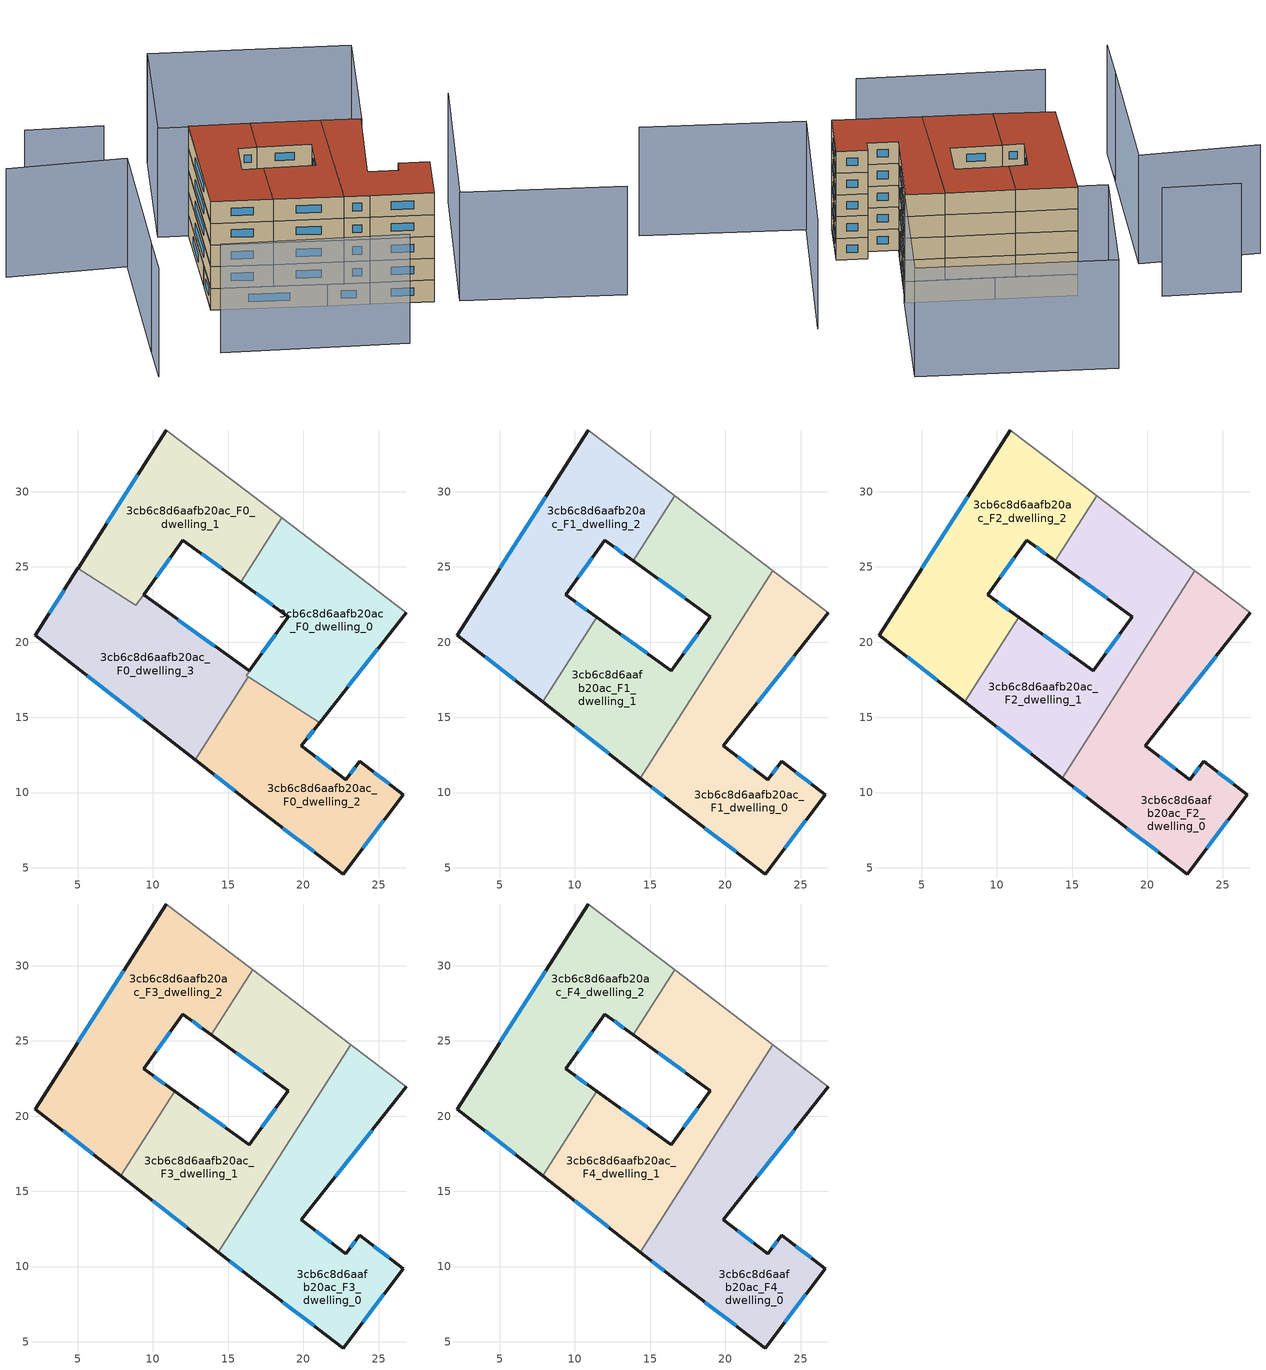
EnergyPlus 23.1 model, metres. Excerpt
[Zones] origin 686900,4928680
3cb6c8d6aafb20ac_F0_dwelling_0
 floor ground (EU_floor_Construction): 26.83,21.94 21.08,14.65 16.19,17.77 18.98,21.7 15.83,23.99 18.55,28.25 z0
 wall outside (EU_wall_Construction): 21.08,14.65 26.83,21.94 / 15.83,23.99 18.98,21.7 z0:3
 wall adiabatic (EU_wall_Construction): 26.83,21.94 18.55,28.25 z0:3
 wall to 3cb6c8d6aafb20ac_F0_dwelling_1 (EU_wall_Construction): 18.55,28.25 15.83,23.99 z0:3
 wall to 3cb6c8d6aafb20ac_F0_dwelling_2 (EU_wall_Construction): 16.33,17.68 21.08,14.65 z0:3
 wall to 3cb6c8d6aafb20ac_F0_dwelling_3 (EU_wall_Construction): 18.98,21.7 16.19,17.77 16.33,17.68 z0:3
 window (EU_Window_Construction): 22.95,17.02 24.96,19.57 / 16.85,23.25 17.96,22.45 z0.98:2.02
3cb6c8d6aafb20ac_F0_dwelling_1
 floor ground (EU_floor_Construction): 18.55,28.25 15.83,23.99 12,26.77 8.87,22.45 5.02,24.9 10.89,34.1 z0
 wall outside (EU_wall_Construction): 10.89,34.1 5.02,24.91 / 9.38,23.15 12,26.77 15.83,23.99 z0:3
 wall to 3cb6c8d6aafb20ac_F0_dwelling_3 (EU_wall_Construction): 5.02,24.9 8.87,22.45 9.38,23.15 z0:3
 wall adiabatic (EU_wall_Construction): 18.55,28.25 10.89,34.1 z0:3
 window (EU_Window_Construction): 13.24,25.86 14.58,24.89 / 8.98,31.11 6.93,27.89 / 10.23,24.33 11.14,25.59 z0.98:2.02
3cb6c8d6aafb20ac_F0_dwelling_2
 floor ground (EU_floor_Construction): 23.74,12.08 26.65,9.87 22.64,4.59 16.71,9.12 12.81,12.17 16.33,17.68 21.08,14.65 19.86,13.11 22.82,10.86 z0
 wall outside (EU_wall_Construction): 12.81,12.17 16.71,9.12 22.64,4.59 26.65,9.87 23.74,12.08 22.82,10.86 19.86,13.11 21.08,14.65 z0:3
 wall to 3cb6c8d6aafb20ac_F0_dwelling_3 (EU_wall_Construction): 16.33,17.68 12.81,12.17 z0:3
 window (EU_Window_Construction): 23.94,6.31 25.34,8.15 / 18.64,7.64 20.71,6.06 / 14.08,11.17 15.44,10.11 / 20.25,13.61 20.68,14.15 / 21.85,11.59 20.82,12.38 / 23.44,11.68 23.12,11.25 / 25.7,10.59 24.68,11.36 z0.98:2.02
3cb6c8d6aafb20ac_F0_dwelling_3
 floor ground (EU_floor_Construction): 18.99,21.7 16.19,17.77 16.33,17.68 12.81,12.17 2.19,20.47 5.02,24.9 8.87,22.45 9.38,23.15 16.41,18.09 z0
 wall outside (EU_wall_Construction): 16.41,18.09 9.38,23.15 / 16.41,18.09 18.99,21.7 / 5.02,24.9 2.19,20.47 12.81,12.17 z0:3
 window (EU_Window_Construction): 14.12,19.73 11.66,21.5 / 17.25,19.26 18.15,20.52 / 5.64,17.77 9.35,14.87 / 4.1,23.46 3.11,21.91 z0.98:2.02
3cb6c8d6aafb20ac_F1_dwelling_0
 floor to 3cb6c8d6aafb20ac_F0_dwelling_0 (EU_floor_Construction): 26.83,21.94 21.08,14.65 17.96,16.64 23.14,24.75 z3
 floor to 3cb6c8d6aafb20ac_F0_dwelling_2 (EU_floor_Construction): 23.74,12.08 26.65,9.87 22.64,4.59 16.71,9.12 14.34,10.97 17.96,16.64 21.08,14.65 19.86,13.11 22.82,10.86 z3
 wall outside (EU_wall_Construction): 14.34,10.96 16.71,9.12 22.64,4.59 26.65,9.87 23.74,12.08 22.82,10.86 19.86,13.11 26.83,21.94 z3:6
 wall to 3cb6c8d6aafb20ac_F1_dwelling_1 (EU_wall_Construction): 23.14,24.75 14.34,10.96 z3:6
 wall adiabatic (EU_wall_Construction): 26.83,21.94 23.14,24.75 z3:6
 window (EU_Window_Construction): 25.7,10.59 24.68,11.36 / 23.94,6.31 25.34,8.15 / 18.64,7.64 20.71,6.06 / 15.11,10.36 15.94,9.72 / 22.12,15.98 24.56,19.07 / 21.85,11.59 20.82,12.38 / 23.44,11.68 23.12,11.25 z3.98:5.02
3cb6c8d6aafb20ac_F1_dwelling_1
 floor to 3cb6c8d6aafb20ac_F0_dwelling_3 (EU_floor_Construction): 18.99,21.7 16.19,17.77 16.33,17.68 12.81,12.17 7.88,16.02 11.46,21.64 16.41,18.09 z3
 floor to 3cb6c8d6aafb20ac_F0_dwelling_0 (EU_floor_Construction): 23.14,24.75 17.96,16.64 16.19,17.77 18.99,21.7 15.83,23.99 18.55,28.25 z3
 floor to 3cb6c8d6aafb20ac_F0_dwelling_1 (EU_floor_Construction): 18.55,28.25 15.83,23.99 13.87,25.41 16.62,29.72 z3
 floor to 3cb6c8d6aafb20ac_F0_dwelling_2 (EU_floor_Construction): 17.96,16.64 14.34,10.97 12.81,12.17 16.33,17.68 z3
 wall outside (EU_wall_Construction): 13.87,25.41 18.99,21.7 16.41,18.09 11.46,21.64 / 7.88,16.02 14.34,10.96 z3:6
 wall to 3cb6c8d6aafb20ac_F1_dwelling_2 (EU_wall_Construction): 16.62,29.72 13.87,25.41 / 11.46,21.64 7.88,16.02 z3:6
 wall adiabatic (EU_wall_Construction): 23.14,24.75 16.62,29.72 z3:6
 window (EU_Window_Construction): 18.15,20.52 17.25,19.26 / 15.53,24.2 17.32,22.91 / 9.98,14.38 12.24,12.61 / 14.8,19.24 13.07,20.49 z3.98:5.02
3cb6c8d6aafb20ac_F1_dwelling_2
 floor to 3cb6c8d6aafb20ac_F0_dwelling_1 (EU_floor_Construction): 16.62,29.72 13.87,25.41 12,26.77 8.87,22.45 5.02,24.91 10.89,34.1 z3
 floor to 3cb6c8d6aafb20ac_F0_dwelling_3 (EU_floor_Construction): 9.38,23.15 11.46,21.64 7.88,16.02 2.19,20.47 5.02,24.9 8.87,22.45 z3
 wall outside (EU_wall_Construction): 11.46,21.64 9.38,23.15 12,26.77 13.87,25.41 / 10.89,34.1 2.19,20.47 7.88,16.02 z3:6
 wall adiabatic (EU_wall_Construction): 16.62,29.72 10.89,34.1 z3:6
 window (EU_Window_Construction): 12.61,26.33 13.26,25.85 / 10.23,24.33 11.14,25.59 / 10.79,22.13 10.06,22.66 / 4.04,19.02 6.03,17.47 / 8.06,29.67 5.02,24.9 z3.98:5.02
3cb6c8d6aafb20ac_F2_dwelling_0
 floor to 3cb6c8d6aafb20ac_F1_dwelling_0 (EU_floor_Construction): 26.83,21.94 19.86,13.11 22.82,10.86 23.74,12.08 26.65,9.87 22.64,4.59 16.71,9.12 14.34,10.96 23.14,24.75 z6
 wall outside (EU_wall_Construction): 14.34,10.96 16.71,9.12 22.64,4.59 26.65,9.87 23.74,12.08 22.82,10.86 19.86,13.11 26.83,21.94 z6:9
 wall to 3cb6c8d6aafb20ac_F2_dwelling_1 (EU_wall_Construction): 23.14,24.75 14.34,10.96 z6:9
 wall adiabatic (EU_wall_Construction): 26.83,21.94 23.14,24.75 z6:9
 window (EU_Window_Construction): 25.7,10.59 24.68,11.36 / 23.94,6.31 25.34,8.15 / 18.64,7.64 20.71,6.06 / 15.11,10.36 15.94,9.72 / 22.12,15.98 24.56,19.07 / 21.85,11.59 20.82,12.38 / 23.44,11.68 23.12,11.25 z6.98:8.02
3cb6c8d6aafb20ac_F2_dwelling_1
 floor to 3cb6c8d6aafb20ac_F1_dwelling_1 (EU_floor_Construction): 23.14,24.75 14.34,10.96 7.88,16.02 11.46,21.64 16.41,18.09 18.99,21.7 13.87,25.41 16.62,29.72 z6
 wall outside (EU_wall_Construction): 13.87,25.41 18.99,21.7 16.41,18.09 11.46,21.64 / 7.88,16.02 14.34,10.96 z6:9
 wall to 3cb6c8d6aafb20ac_F2_dwelling_2 (EU_wall_Construction): 16.62,29.72 13.87,25.41 / 11.46,21.64 7.88,16.02 z6:9
 wall adiabatic (EU_wall_Construction): 23.14,24.75 16.62,29.72 z6:9
 window (EU_Window_Construction): 18.15,20.52 17.25,19.26 / 15.53,24.2 17.32,22.91 / 9.98,14.38 12.24,12.61 / 14.8,19.24 13.07,20.49 z6.98:8.02
3cb6c8d6aafb20ac_F2_dwelling_2
 floor to 3cb6c8d6aafb20ac_F1_dwelling_2 (EU_floor_Construction): 16.62,29.72 13.87,25.41 12,26.77 9.38,23.15 11.46,21.64 7.88,16.02 2.19,20.47 10.89,34.1 z6
 wall outside (EU_wall_Construction): 11.46,21.64 9.38,23.15 12,26.77 13.87,25.41 / 10.89,34.1 2.19,20.47 7.88,16.02 z6:9
 wall adiabatic (EU_wall_Construction): 16.62,29.72 10.89,34.1 z6:9
 window (EU_Window_Construction): 12.61,26.33 13.26,25.85 / 10.23,24.33 11.14,25.59 / 10.79,22.13 10.06,22.66 / 4.04,19.02 6.03,17.47 / 8.06,29.67 5.02,24.9 z6.98:8.02
3cb6c8d6aafb20ac_F3_dwelling_0
 floor to 3cb6c8d6aafb20ac_F2_dwelling_0 (EU_floor_Construction): 26.83,21.94 19.86,13.11 22.82,10.86 23.74,12.08 26.65,9.87 22.64,4.59 16.71,9.12 14.34,10.96 23.14,24.75 z9
 wall outside (EU_wall_Construction): 14.34,10.96 16.71,9.12 22.64,4.59 26.65,9.87 23.74,12.08 22.82,10.86 19.86,13.11 26.83,21.94 z9:12
 wall to 3cb6c8d6aafb20ac_F3_dwelling_1 (EU_wall_Construction): 23.14,24.75 14.34,10.96 z9:12
 wall adiabatic (EU_wall_Construction): 26.83,21.94 23.14,24.75 z9:12
 window (EU_Window_Construction): 25.7,10.59 24.68,11.36 / 23.94,6.31 25.34,8.15 / 18.64,7.64 20.71,6.06 / 15.11,10.36 15.94,9.72 / 22.12,15.98 24.56,19.07 / 21.85,11.59 20.82,12.38 / 23.44,11.68 23.12,11.25 z9.98:11.02
3cb6c8d6aafb20ac_F3_dwelling_1
 floor to 3cb6c8d6aafb20ac_F2_dwelling_1 (EU_floor_Construction): 23.14,24.75 14.34,10.96 7.88,16.02 11.46,21.64 16.41,18.09 18.99,21.7 13.87,25.41 16.62,29.72 z9
 wall outside (EU_wall_Construction): 13.87,25.41 18.99,21.7 16.41,18.09 11.46,21.64 / 7.88,16.02 14.34,10.96 z9:12
 wall to 3cb6c8d6aafb20ac_F3_dwelling_2 (EU_wall_Construction): 16.62,29.72 13.87,25.41 / 11.46,21.64 7.88,16.02 z9:12
 wall adiabatic (EU_wall_Construction): 23.14,24.75 16.62,29.72 z9:12
 window (EU_Window_Construction): 18.15,20.52 17.25,19.26 / 15.53,24.2 17.32,22.91 / 9.98,14.38 12.24,12.61 / 14.8,19.24 13.07,20.49 z9.98:11.02
3cb6c8d6aafb20ac_F3_dwelling_2
 floor to 3cb6c8d6aafb20ac_F2_dwelling_2 (EU_floor_Construction): 16.62,29.72 13.87,25.41 12,26.77 9.38,23.15 11.46,21.64 7.88,16.02 2.19,20.47 10.89,34.1 z9
 wall outside (EU_wall_Construction): 11.46,21.64 9.38,23.15 12,26.77 13.87,25.41 / 10.89,34.1 2.19,20.47 7.88,16.02 z9:12
 wall adiabatic (EU_wall_Construction): 16.62,29.72 10.89,34.1 z9:12
 window (EU_Window_Construction): 12.61,26.33 13.26,25.85 / 10.23,24.33 11.14,25.59 / 10.79,22.13 10.06,22.66 / 4.04,19.02 6.03,17.47 / 8.06,29.67 5.02,24.9 z9.98:11.02
3cb6c8d6aafb20ac_F4_dwelling_0
 floor to 3cb6c8d6aafb20ac_F3_dwelling_0 (EU_floor_Construction): 26.83,21.94 19.86,13.11 22.82,10.86 23.74,12.08 26.65,9.87 22.64,4.59 16.71,9.12 14.34,10.96 23.14,24.75 z12
 wall outside (EU_wall_Construction): 14.34,10.96 16.71,9.12 22.64,4.59 26.65,9.87 23.74,12.08 22.82,10.86 19.86,13.11 26.83,21.94 z12:15
 wall to 3cb6c8d6aafb20ac_F4_dwelling_1 (EU_wall_Construction): 23.14,24.75 14.34,10.96 z12:15
 wall adiabatic (EU_wall_Construction): 26.83,21.94 23.14,24.75 z12:15
 window (EU_Window_Construction): 25.7,10.59 24.68,11.36 / 23.94,6.31 25.34,8.15 / 18.64,7.64 20.71,6.06 / 15.11,10.36 15.94,9.72 / 22.12,15.98 24.56,19.07 / 21.85,11.59 20.82,12.38 / 23.44,11.68 23.12,11.25 z12.98:14.02
 roof outside (EU_roof_Construction): 22.64,4.59 26.65,9.87 23.74,12.08 22.82,10.86 19.86,13.11 26.83,21.94 23.14,24.75 14.34,10.96 16.71,9.12 z15
3cb6c8d6aafb20ac_F4_dwelling_1
 floor to 3cb6c8d6aafb20ac_F3_dwelling_1 (EU_floor_Construction): 23.14,24.75 14.34,10.96 7.88,16.02 11.46,21.64 16.41,18.09 18.99,21.7 13.87,25.41 16.62,29.72 z12
 wall outside (EU_wall_Construction): 13.87,25.41 18.99,21.7 16.41,18.09 11.46,21.64 / 7.88,16.02 14.34,10.96 z12:15
 wall to 3cb6c8d6aafb20ac_F4_dwelling_2 (EU_wall_Construction): 16.62,29.72 13.87,25.41 / 11.46,21.64 7.88,16.02 z12:15
 wall adiabatic (EU_wall_Construction): 23.14,24.75 16.62,29.72 z12:15
 window (EU_Window_Construction): 18.15,20.52 17.25,19.26 / 15.53,24.2 17.32,22.91 / 9.98,14.38 12.24,12.61 / 14.8,19.24 13.07,20.49 z12.98:14.02
 roof outside (EU_roof_Construction): 14.34,10.96 23.14,24.75 16.62,29.72 13.87,25.41 18.99,21.7 16.41,18.09 11.46,21.64 7.88,16.02 z15
3cb6c8d6aafb20ac_F4_dwelling_2
 floor to 3cb6c8d6aafb20ac_F3_dwelling_2 (EU_floor_Construction): 16.62,29.72 13.87,25.41 12,26.77 9.38,23.15 11.46,21.64 7.88,16.02 2.19,20.47 10.89,34.1 z12
 wall outside (EU_wall_Construction): 11.46,21.64 9.38,23.15 12,26.77 13.87,25.41 / 10.89,34.1 2.19,20.47 7.88,16.02 z12:15
 wall adiabatic (EU_wall_Construction): 16.62,29.72 10.89,34.1 z12:15
 window (EU_Window_Construction): 12.61,26.33 13.26,25.85 / 10.23,24.33 11.14,25.59 / 10.79,22.13 10.06,22.66 / 4.04,19.02 6.03,17.47 / 8.06,29.67 5.02,24.9 z12.98:14.02
 roof outside (EU_roof_Construction): 11.46,21.64 9.38,23.15 12,26.77 13.87,25.41 16.62,29.72 10.89,34.1 2.19,20.47 7.88,16.02 z15
shading: -2.94,13.1 14.64,-0.01 / 40.12,-9.24 24.92,2.77 / 24.92,2.77 37.9,19.18 / -8.57,18.92 -11.67,14.09 / -10.73,41.52 1.13,33.77 / 1.13,33.77 -8.75,18.65 / 3.71,40.66 -3.74,46.07 / 17.58,48.62 36.34,34.2 / 36.34,34.2 26.72,21.68 / 26.72,21.68 7.96,36.1 / 7.96,36.1 17.58,48.62 z0:15
[Building]
EU S2 Campaign: North Axis=0; Terrain=City; Solar Distribution=FullExterior
[Site:Location]
Bologna: Latitude=44.5; Longitude=11.25; Time Zone=1; Elevation=37
[SizingPeriod:WeatherFileDays]
AnnualSizingPeriod: Begin Month=1; Begin Day of Month=1; End Month=12; End Day of Month=31; Day of Week for Start Day=Monday; Use Weather File Daylight Saving Period=No; Use Weather File Rain and Snow Indicators=No
[MATERIAL]
EU_InternalMass_Material: Roughness=MediumRough; Thickness=0.1; Conductivity=1; Density=1800; Specific Heat=900; Thermal Absorptance=0.9; Solar Absorptance=0.7; Visible Absorptance=0.7
[MATERIAL:NOMASS] Roughness=MediumRough; Thermal Absorptance=0.9; Solar Absorptance=0.7; Visible Absorptance=0.7
Name | Thermal Resistance
EU_wall_NoMass | 0.905828
EU_roof_NoMass | 0.37593
EU_floor_NoMass | 0.67114
[WINDOWMATERIAL:SIMPLEGLAZINGSYSTEM]
EU_Window_SimpleGlazing: UFactor=4.52486; Solar Heat Gain Coefficient=0.85; Visible Transmittance=0.85
[CONSTRUCTION]
EU_wall_Construction: EU_wall_NoMass
EU_roof_Construction: EU_roof_NoMass
EU_floor_Construction: EU_floor_NoMass
EU_InternalMass_Construction: EU_InternalMass_Material
EU_Window_Construction: EU_Window_SimpleGlazing
[ZONE] Type=1; Multiplier=1; Ceiling Height=autocalculate; Floor Area=autocalculate; Part of Total Floor Area=Yes
Name | Volume
3cb6c8d6aafb20ac_F0_dwelling_0 | 232.314
3cb6c8d6aafb20ac_F1_dwelling_0; 3cb6c8d6aafb20ac_F2_dwelling_0; 3cb6c8d6aafb20ac_F3_dwelling_0; 3cb6c8d6aafb20ac_F4_dwelling_0 | 316.848
3cb6c8d6aafb20ac_F0_dwelling_1 | 226.675
3cb6c8d6aafb20ac_F1_dwelling_1; 3cb6c8d6aafb20ac_F2_dwelling_1; 3cb6c8d6aafb20ac_F3_dwelling_1; 3cb6c8d6aafb20ac_F4_dwelling_1 | 316.894
3cb6c8d6aafb20ac_F0_dwelling_2 | 237.639
3cb6c8d6aafb20ac_F1_dwelling_2; 3cb6c8d6aafb20ac_F2_dwelling_2; 3cb6c8d6aafb20ac_F3_dwelling_2; 3cb6c8d6aafb20ac_F4_dwelling_2 | 316.854
3cb6c8d6aafb20ac_F0_dwelling_3 | 253.956
[INTERNALMASS] Construction=EU_InternalMass_Construction
Name | Zone or ZoneList | Surface Area
3cb6c8d6aafb20ac_F0_dwelling_0_EU_InternalMass | 3cb6c8d6aafb20ac_F0_dwelling_0 | 77.4138
3cb6c8d6aafb20ac_F0_dwelling_1_EU_InternalMass | 3cb6c8d6aafb20ac_F0_dwelling_1 | 75.5568
3cb6c8d6aafb20ac_F0_dwelling_2_EU_InternalMass | 3cb6c8d6aafb20ac_F0_dwelling_2 | 79.213
3cb6c8d6aafb20ac_F0_dwelling_3_EU_InternalMass | 3cb6c8d6aafb20ac_F0_dwelling_3 | 84.6661
3cb6c8d6aafb20ac_F1_dwelling_0_EU_InternalMass | 3cb6c8d6aafb20ac_F1_dwelling_0 | 105.616
3cb6c8d6aafb20ac_F1_dwelling_1_EU_InternalMass | 3cb6c8d6aafb20ac_F1_dwelling_1 | 105.632
3cb6c8d6aafb20ac_F1_dwelling_2_EU_InternalMass | 3cb6c8d6aafb20ac_F1_dwelling_2 | 105.618
3cb6c8d6aafb20ac_F2_dwelling_0_EU_InternalMass | 3cb6c8d6aafb20ac_F2_dwelling_0 | 105.616
3cb6c8d6aafb20ac_F2_dwelling_1_EU_InternalMass | 3cb6c8d6aafb20ac_F2_dwelling_1 | 105.632
3cb6c8d6aafb20ac_F2_dwelling_2_EU_InternalMass | 3cb6c8d6aafb20ac_F2_dwelling_2 | 105.618
3cb6c8d6aafb20ac_F3_dwelling_0_EU_InternalMass | 3cb6c8d6aafb20ac_F3_dwelling_0 | 105.616
3cb6c8d6aafb20ac_F3_dwelling_1_EU_InternalMass | 3cb6c8d6aafb20ac_F3_dwelling_1 | 105.632
3cb6c8d6aafb20ac_F3_dwelling_2_EU_InternalMass | 3cb6c8d6aafb20ac_F3_dwelling_2 | 105.618
3cb6c8d6aafb20ac_F4_dwelling_0_EU_InternalMass | 3cb6c8d6aafb20ac_F4_dwelling_0 | 105.616
3cb6c8d6aafb20ac_F4_dwelling_1_EU_InternalMass | 3cb6c8d6aafb20ac_F4_dwelling_1 | 105.632
3cb6c8d6aafb20ac_F4_dwelling_2_EU_InternalMass | 3cb6c8d6aafb20ac_F4_dwelling_2 | 105.618
[OTHEREQUIPMENT] Fuel Type=Electricity; Design Level Calculation Method=Watts/Area; Power per Zone Floor Area=1; Fraction Latent=0; Fraction Radiant=0; Fraction Lost=0; Carbon Dioxide Generation Rate=0; EndUse Subcategory=EU_Step8_InternalGains
Name | Zone or ZoneList or Space or SpaceList | Schedule
EU_Step8_InternalGain_3cb6c8d6aafb20ac_F0_dwelling_0_f000 | 3cb6c8d6aafb20ac_F0_dwelling_0 | EU_Step8_GainSchedule_3cb6c8d6aafb20ac_F0_dwelling_0_f000
EU_Step8_InternalGain_3cb6c8d6aafb20ac_F0_dwelling_1_f000 | 3cb6c8d6aafb20ac_F0_dwelling_1 | EU_Step8_GainSchedule_3cb6c8d6aafb20ac_F0_dwelling_1_f000
EU_Step8_InternalGain_3cb6c8d6aafb20ac_F0_dwelling_2_f000 | 3cb6c8d6aafb20ac_F0_dwelling_2 | EU_Step8_GainSchedule_3cb6c8d6aafb20ac_F0_dwelling_2_f000
EU_Step8_InternalGain_3cb6c8d6aafb20ac_F0_dwelling_3_f000 | 3cb6c8d6aafb20ac_F0_dwelling_3 | EU_Step8_GainSchedule_3cb6c8d6aafb20ac_F0_dwelling_3_f000
EU_Step8_InternalGain_3cb6c8d6aafb20ac_F1_dwelling_0_f000 | 3cb6c8d6aafb20ac_F1_dwelling_0 | EU_Step8_GainSchedule_3cb6c8d6aafb20ac_F1_dwelling_0_f000
EU_Step8_InternalGain_3cb6c8d6aafb20ac_F1_dwelling_1_f000 | 3cb6c8d6aafb20ac_F1_dwelling_1 | EU_Step8_GainSchedule_3cb6c8d6aafb20ac_F1_dwelling_1_f000
EU_Step8_InternalGain_3cb6c8d6aafb20ac_F1_dwelling_2_f000 | 3cb6c8d6aafb20ac_F1_dwelling_2 | EU_Step8_GainSchedule_3cb6c8d6aafb20ac_F1_dwelling_2_f000
EU_Step8_InternalGain_3cb6c8d6aafb20ac_F2_dwelling_0_f000 | 3cb6c8d6aafb20ac_F2_dwelling_0 | EU_Step8_GainSchedule_3cb6c8d6aafb20ac_F2_dwelling_0_f000
EU_Step8_InternalGain_3cb6c8d6aafb20ac_F2_dwelling_1_f000 | 3cb6c8d6aafb20ac_F2_dwelling_1 | EU_Step8_GainSchedule_3cb6c8d6aafb20ac_F2_dwelling_1_f000
EU_Step8_InternalGain_3cb6c8d6aafb20ac_F2_dwelling_2_f000 | 3cb6c8d6aafb20ac_F2_dwelling_2 | EU_Step8_GainSchedule_3cb6c8d6aafb20ac_F2_dwelling_2_f000
EU_Step8_InternalGain_3cb6c8d6aafb20ac_F3_dwelling_0_f000 | 3cb6c8d6aafb20ac_F3_dwelling_0 | EU_Step8_GainSchedule_3cb6c8d6aafb20ac_F3_dwelling_0_f000
EU_Step8_InternalGain_3cb6c8d6aafb20ac_F3_dwelling_1_f000 | 3cb6c8d6aafb20ac_F3_dwelling_1 | EU_Step8_GainSchedule_3cb6c8d6aafb20ac_F3_dwelling_1_f000
EU_Step8_InternalGain_3cb6c8d6aafb20ac_F3_dwelling_2_f000 | 3cb6c8d6aafb20ac_F3_dwelling_2 | EU_Step8_GainSchedule_3cb6c8d6aafb20ac_F3_dwelling_2_f000
EU_Step8_InternalGain_3cb6c8d6aafb20ac_F4_dwelling_0_f000 | 3cb6c8d6aafb20ac_F4_dwelling_0 | EU_Step8_GainSchedule_3cb6c8d6aafb20ac_F4_dwelling_0_f000
EU_Step8_InternalGain_3cb6c8d6aafb20ac_F4_dwelling_1_f000 | 3cb6c8d6aafb20ac_F4_dwelling_1 | EU_Step8_GainSchedule_3cb6c8d6aafb20ac_F4_dwelling_1_f000
EU_Step8_InternalGain_3cb6c8d6aafb20ac_F4_dwelling_2_f000 | 3cb6c8d6aafb20ac_F4_dwelling_2 | EU_Step8_GainSchedule_3cb6c8d6aafb20ac_F4_dwelling_2_f000
[ZONEVENTILATION:DESIGNFLOWRATE] Schedule=EU_AlwaysOn; Design Flow Rate Calculation Method=AirChanges/Hour; Air Changes per Hour=0.73129; Ventilation Type=Natural; Fan Pressure Rise=0; Fan Total Efficiency=1; Constant Term Coefficient=1; Temperature Term Coefficient=0; Velocity Term Coefficient=0; Velocity Squared Term Coefficient=0; Minimum Indoor Temperature=-100; Maximum Indoor Temperature=100; Delta Temperature=-100; Minimum Outdoor Temperature=-100; Maximum Outdoor Temperature=100; Maximum Wind Speed=40
Name | Zone or ZoneList or Space or SpaceList
EU_ConstantAir_3cb6c8d6aafb20ac_F0_dwelling_0 | 3cb6c8d6aafb20ac_F0_dwelling_0
EU_ConstantAir_3cb6c8d6aafb20ac_F0_dwelling_1 | 3cb6c8d6aafb20ac_F0_dwelling_1
EU_ConstantAir_3cb6c8d6aafb20ac_F0_dwelling_2 | 3cb6c8d6aafb20ac_F0_dwelling_2
EU_ConstantAir_3cb6c8d6aafb20ac_F0_dwelling_3 | 3cb6c8d6aafb20ac_F0_dwelling_3
EU_ConstantAir_3cb6c8d6aafb20ac_F1_dwelling_0 | 3cb6c8d6aafb20ac_F1_dwelling_0
EU_ConstantAir_3cb6c8d6aafb20ac_F1_dwelling_1 | 3cb6c8d6aafb20ac_F1_dwelling_1
EU_ConstantAir_3cb6c8d6aafb20ac_F1_dwelling_2 | 3cb6c8d6aafb20ac_F1_dwelling_2
EU_ConstantAir_3cb6c8d6aafb20ac_F2_dwelling_0 | 3cb6c8d6aafb20ac_F2_dwelling_0
EU_ConstantAir_3cb6c8d6aafb20ac_F2_dwelling_1 | 3cb6c8d6aafb20ac_F2_dwelling_1
EU_ConstantAir_3cb6c8d6aafb20ac_F2_dwelling_2 | 3cb6c8d6aafb20ac_F2_dwelling_2
EU_ConstantAir_3cb6c8d6aafb20ac_F3_dwelling_0 | 3cb6c8d6aafb20ac_F3_dwelling_0
EU_ConstantAir_3cb6c8d6aafb20ac_F3_dwelling_1 | 3cb6c8d6aafb20ac_F3_dwelling_1
EU_ConstantAir_3cb6c8d6aafb20ac_F3_dwelling_2 | 3cb6c8d6aafb20ac_F3_dwelling_2
EU_ConstantAir_3cb6c8d6aafb20ac_F4_dwelling_0 | 3cb6c8d6aafb20ac_F4_dwelling_0
EU_ConstantAir_3cb6c8d6aafb20ac_F4_dwelling_1 | 3cb6c8d6aafb20ac_F4_dwelling_1
EU_ConstantAir_3cb6c8d6aafb20ac_F4_dwelling_2 | 3cb6c8d6aafb20ac_F4_dwelling_2
[HVACTEMPLATE:THERMOSTAT] Constant Heating Setpoint=20; Constant Cooling Setpoint=50
EU_HeatOnly_3cb6c8d6aafb20ac_F0_dwelling_0; EU_HeatOnly_3cb6c8d6aafb20ac_F0_dwelling_1; EU_HeatOnly_3cb6c8d6aafb20ac_F0_dwelling_2; EU_HeatOnly_3cb6c8d6aafb20ac_F0_dwelling_3; EU_HeatOnly_3cb6c8d6aafb20ac_F1_dwelling_0; EU_HeatOnly_3cb6c8d6aafb20ac_F1_dwelling_1; EU_HeatOnly_3cb6c8d6aafb20ac_F1_dwelling_2; EU_HeatOnly_3cb6c8d6aafb20ac_F2_dwelling_0; EU_HeatOnly_3cb6c8d6aafb20ac_F2_dwelling_1; EU_HeatOnly_3cb6c8d6aafb20ac_F2_dwelling_2; EU_HeatOnly_3cb6c8d6aafb20ac_F3_dwelling_0; EU_HeatOnly_3cb6c8d6aafb20ac_F3_dwelling_1; EU_HeatOnly_3cb6c8d6aafb20ac_F3_dwelling_2; EU_HeatOnly_3cb6c8d6aafb20ac_F4_dwelling_0; EU_HeatOnly_3cb6c8d6aafb20ac_F4_dwelling_1; EU_HeatOnly_3cb6c8d6aafb20ac_F4_dwelling_2
[HVACTEMPLATE:ZONE:IDEALLOADSAIRSYSTEM] System Availability Schedule=EU_AlwaysOn; Maximum Heating Supply Air Temperature=50; Minimum Cooling Supply Air Temperature=13; Maximum Heating Supply Air Humidity Ratio=0.0156; Minimum Cooling Supply Air Humidity Ratio=0.0077; Heating Limit=NoLimit; Cooling Limit=NoLimit; Heating Availability Schedule=EU_AlwaysOn; Cooling Availability Schedule=EU_CoolingOff; Dehumidification Control Type=ConstantSensibleHeatRatio; Cooling Sensible Heat Ratio=0.7; Dehumidification Setpoint=60; Humidification Control Type=None; Humidification Setpoint=30; Outdoor Air Method=None; Outdoor Air Flow Rate per Person=0.00944; Outdoor Air Flow Rate per Zone Floor Area=0; Outdoor Air Flow Rate per Zone=0; Demand Controlled Ventilation Type=None; Outdoor Air Economizer Type=NoEconomizer; Heat Recovery Type=None; Sensible Heat Recovery Effectiveness=0.7; Latent Heat Recovery Effectiveness=0.65
Name | Template Thermostat
3cb6c8d6aafb20ac_F0_dwelling_0 | EU_HeatOnly_3cb6c8d6aafb20ac_F0_dwelling_0
3cb6c8d6aafb20ac_F0_dwelling_1 | EU_HeatOnly_3cb6c8d6aafb20ac_F0_dwelling_1
3cb6c8d6aafb20ac_F0_dwelling_2 | EU_HeatOnly_3cb6c8d6aafb20ac_F0_dwelling_2
3cb6c8d6aafb20ac_F0_dwelling_3 | EU_HeatOnly_3cb6c8d6aafb20ac_F0_dwelling_3
3cb6c8d6aafb20ac_F1_dwelling_0 | EU_HeatOnly_3cb6c8d6aafb20ac_F1_dwelling_0
3cb6c8d6aafb20ac_F1_dwelling_1 | EU_HeatOnly_3cb6c8d6aafb20ac_F1_dwelling_1
3cb6c8d6aafb20ac_F1_dwelling_2 | EU_HeatOnly_3cb6c8d6aafb20ac_F1_dwelling_2
3cb6c8d6aafb20ac_F2_dwelling_0 | EU_HeatOnly_3cb6c8d6aafb20ac_F2_dwelling_0
3cb6c8d6aafb20ac_F2_dwelling_1 | EU_HeatOnly_3cb6c8d6aafb20ac_F2_dwelling_1
3cb6c8d6aafb20ac_F2_dwelling_2 | EU_HeatOnly_3cb6c8d6aafb20ac_F2_dwelling_2
3cb6c8d6aafb20ac_F3_dwelling_0 | EU_HeatOnly_3cb6c8d6aafb20ac_F3_dwelling_0
3cb6c8d6aafb20ac_F3_dwelling_1 | EU_HeatOnly_3cb6c8d6aafb20ac_F3_dwelling_1
3cb6c8d6aafb20ac_F3_dwelling_2 | EU_HeatOnly_3cb6c8d6aafb20ac_F3_dwelling_2
3cb6c8d6aafb20ac_F4_dwelling_0 | EU_HeatOnly_3cb6c8d6aafb20ac_F4_dwelling_0
3cb6c8d6aafb20ac_F4_dwelling_1 | EU_HeatOnly_3cb6c8d6aafb20ac_F4_dwelling_1
3cb6c8d6aafb20ac_F4_dwelling_2 | EU_HeatOnly_3cb6c8d6aafb20ac_F4_dwelling_2
[SIZING:ZONE] Zone Cooling Design Supply Air Temperature Input Method=SupplyAirTemperature; Zone Cooling Design Supply Air Temperature=13; Zone Heating Design Supply Air Temperature Input Method=SupplyAirTemperature; Zone Heating Design Supply Air Temperature=50; Zone Cooling Design Supply Air Humidity Ratio=0.008; Zone Heating Design Supply Air Humidity Ratio=0.008; Cooling Design Air Flow Method=DesignDay; Cooling Design Air Flow Rate=0; Cooling Minimum Air Flow per Zone Floor Area=0.000762; Cooling Minimum Air Flow=0; Cooling Minimum Air Flow Fraction=0.2; Heating Design Air Flow Method=DesignDay; Heating Design Air Flow Rate=0; Heating Maximum Air Flow per Zone Floor Area=0.002032; Heating Maximum Air Flow=0.141576; Heating Maximum Air Flow Fraction=0.3; Account for Dedicated Outdoor Air System=No; Dedicated Outdoor Air System Control Strategy=NeutralSupplyAir; Dedicated Outdoor Air Low Setpoint Temperature for Design=autosize; Dedicated Outdoor Air High Setpoint Temperature for Design=autosize; Zone Load Sizing Method=Sensible Load Only No Latent Load; Zone Latent Cooling Design Supply Air Humidity Ratio Input Method=HumidityRatioDifference; Zone Cooling Design Supply Air Humidity Ratio Difference=0.005; Zone Latent Heating Design Supply Air Humidity Ratio Input Method=HumidityRatioDifference; Zone Humidification Design Supply Air Humidity Ratio Difference=0.005
3cb6c8d6aafb20ac_F0_dwelling_0; 3cb6c8d6aafb20ac_F0_dwelling_1; 3cb6c8d6aafb20ac_F0_dwelling_2; 3cb6c8d6aafb20ac_F0_dwelling_3; 3cb6c8d6aafb20ac_F1_dwelling_0; 3cb6c8d6aafb20ac_F1_dwelling_1; 3cb6c8d6aafb20ac_F1_dwelling_2; 3cb6c8d6aafb20ac_F2_dwelling_0; 3cb6c8d6aafb20ac_F2_dwelling_1; 3cb6c8d6aafb20ac_F2_dwelling_2; 3cb6c8d6aafb20ac_F3_dwelling_0; 3cb6c8d6aafb20ac_F3_dwelling_1; 3cb6c8d6aafb20ac_F3_dwelling_2; 3cb6c8d6aafb20ac_F4_dwelling_0; 3cb6c8d6aafb20ac_F4_dwelling_1; 3cb6c8d6aafb20ac_F4_dwelling_2
[SCHEDULE:CONSTANT]
Name | Hourly Value
EU_AlwaysOn | 1
EU_CoolingOff | 0
[SCHEDULE:FILE] Column Number=1; Rows to Skip at Top=0; Number of Hours of Data=8760; Column Separator=Comma; Interpolate to Timestep=No; Minutes per Item=60; Adjust Schedule for Daylight Savings=Yes
Name | File
EU_Step8_GainSchedule_3cb6c8d6aafb20ac_F0_dwelling_0_f000 | ../../schedules/3cb6c8d6aafb20ac/3cb6c8d6aafb20ac_F0_dwelling_0_f000_gain.csv
EU_Step8_GainSchedule_3cb6c8d6aafb20ac_F0_dwelling_1_f000 | ../../schedules/3cb6c8d6aafb20ac/3cb6c8d6aafb20ac_F0_dwelling_1_f000_gain.csv
EU_Step8_GainSchedule_3cb6c8d6aafb20ac_F0_dwelling_2_f000 | ../../schedules/3cb6c8d6aafb20ac/3cb6c8d6aafb20ac_F0_dwelling_2_f000_gain.csv
EU_Step8_GainSchedule_3cb6c8d6aafb20ac_F0_dwelling_3_f000 | ../../schedules/3cb6c8d6aafb20ac/3cb6c8d6aafb20ac_F0_dwelling_3_f000_gain.csv
EU_Step8_GainSchedule_3cb6c8d6aafb20ac_F1_dwelling_0_f000 | ../../schedules/3cb6c8d6aafb20ac/3cb6c8d6aafb20ac_F1_dwelling_0_f000_gain.csv
EU_Step8_GainSchedule_3cb6c8d6aafb20ac_F1_dwelling_1_f000 | ../../schedules/3cb6c8d6aafb20ac/3cb6c8d6aafb20ac_F1_dwelling_1_f000_gain.csv
EU_Step8_GainSchedule_3cb6c8d6aafb20ac_F1_dwelling_2_f000 | ../../schedules/3cb6c8d6aafb20ac/3cb6c8d6aafb20ac_F1_dwelling_2_f000_gain.csv
EU_Step8_GainSchedule_3cb6c8d6aafb20ac_F2_dwelling_0_f000 | ../../schedules/3cb6c8d6aafb20ac/3cb6c8d6aafb20ac_F2_dwelling_0_f000_gain.csv
EU_Step8_GainSchedule_3cb6c8d6aafb20ac_F2_dwelling_1_f000 | ../../schedules/3cb6c8d6aafb20ac/3cb6c8d6aafb20ac_F2_dwelling_1_f000_gain.csv
EU_Step8_GainSchedule_3cb6c8d6aafb20ac_F2_dwelling_2_f000 | ../../schedules/3cb6c8d6aafb20ac/3cb6c8d6aafb20ac_F2_dwelling_2_f000_gain.csv
EU_Step8_GainSchedule_3cb6c8d6aafb20ac_F3_dwelling_0_f000 | ../../schedules/3cb6c8d6aafb20ac/3cb6c8d6aafb20ac_F3_dwelling_0_f000_gain.csv
EU_Step8_GainSchedule_3cb6c8d6aafb20ac_F3_dwelling_1_f000 | ../../schedules/3cb6c8d6aafb20ac/3cb6c8d6aafb20ac_F3_dwelling_1_f000_gain.csv
EU_Step8_GainSchedule_3cb6c8d6aafb20ac_F3_dwelling_2_f000 | ../../schedules/3cb6c8d6aafb20ac/3cb6c8d6aafb20ac_F3_dwelling_2_f000_gain.csv
EU_Step8_GainSchedule_3cb6c8d6aafb20ac_F4_dwelling_0_f000 | ../../schedules/3cb6c8d6aafb20ac/3cb6c8d6aafb20ac_F4_dwelling_0_f000_gain.csv
EU_Step8_GainSchedule_3cb6c8d6aafb20ac_F4_dwelling_1_f000 | ../../schedules/3cb6c8d6aafb20ac/3cb6c8d6aafb20ac_F4_dwelling_1_f000_gain.csv
EU_Step8_GainSchedule_3cb6c8d6aafb20ac_F4_dwelling_2_f000 | ../../schedules/3cb6c8d6aafb20ac/3cb6c8d6aafb20ac_F4_dwelling_2_f000_gain.csv
